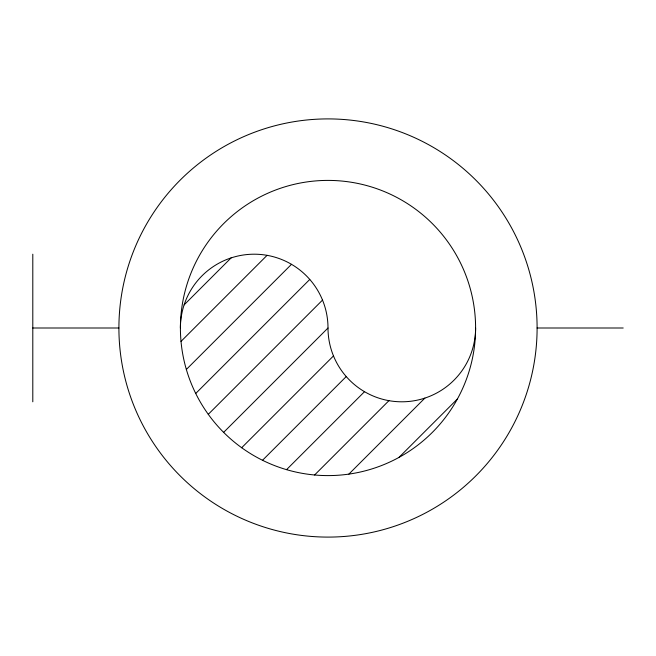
<?xml version="1.0" encoding="UTF-8"?>
<svg xmlns="http://www.w3.org/2000/svg" width="656" height="656" viewBox="0 0 656 656"><rect width="100%" height="100%" fill="white"/><g stroke="black" fill="none" stroke-linecap="round" stroke-linejoin="round"><path stroke-width="0.98" d="M184.106 304.901L231.101 257.906M181.007 341.399L267.074 255.332M186.345 369.467L291.494 264.319M195.718 393.485L309.771 279.44M208.28 414.33L322.514 300.087M223.63 432.37L328 328A73.8 73.8 0 0 0 254.2 254.2A73.8 73.8 0 0 0 180.4 328M241.679 447.728L333.486 355.913M262.515 460.282L346.229 376.569M286.541 469.655L364.506 391.689M314.601 474.993L388.926 400.668M348.877 474.116L424.899 398.094M398.971 457.412L457.412 398.971M32.8 328L118.9 328M537.1 328A209.1 209.1 0 0 0 223.45 146.919A209.1 209.1 0 0 0 223.45 509.081A209.1 209.1 0 0 0 537.1 328L623.2 328M32.8 254.2L32.8 401.8M475.6 328A147.6 147.6 0 0 1 254.2 455.822A147.6 147.6 0 0 1 254.2 200.178A147.6 147.6 0 0 1 475.6 328A73.8 73.8 0 0 1 401.792 401.8A73.8 73.8 0 0 1 328 328"/></g></svg>
